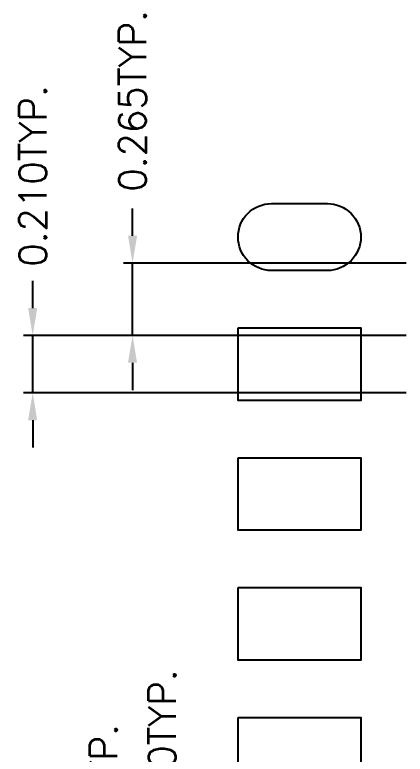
# Model space of a CAD drawing. Header units: millimetres. Extents: x 489.2 to 503.2, y 70.7 to 80.2.
# Drawn here: x 489.399 to 490.544, y 77.789 to 79.954 of the extents above; entities that cross this region are included whole.
import ezdxf

# ---------------------------------------------------------------- set-up
doc = ezdxf.new("R2010")
doc.units = ezdxf.units.MM
doc.header["$LTSCALE"] = 0.5
doc.header["$PDMODE"] = 98
doc.layers.add('DIM', color=3, linetype='Continuous')
doc.styles.add('SIMPLEX', font='simplex.shx')
doc.dimstyles.new('Standard3', dxfattribs={"dimtxt": 0.08, "dimasz": 0.08, "dimexe": 0.027, "dimexo": 0.027, "dimgap": 0.027, "dimtad": 1, "dimdec": 3, "dimlfac": 1.25, "dimrnd": 0.0005, "dimzin": 1, "dimtxsty": 'SIMPLEX', "dimcen": 0.1905, "dimclrd": 256, "dimclre": 256, "dimclrt": 256, "dimazin": 3, "dimtp": 0.03, "dimtm": 0.03, "dimtfac": 0.8, "dimtdec": 3, "dimtmove": 0, "dimatfit": 3, "dimfxl": 0.05, "dimlwd": -1, "dimlwe": -1})

# ---------------------------------------------------------------- blocks, each defined once
blk = doc.blocks.new('*D194')
at = {"layer": 'Defpoints', "color": 0, "ltscale": 0.1, "transparency": 16777216}
for p in [(489.6594, 77.137), (490.0535, 77.137), (490.0535, 76.925)]:
    blk.add_point(p, dxfattribs=at)
at = {"layer": 'DIM', "ltscale": 0.1, "transparency": 16777216}
for p, q in [((489.6594, 77.217), (489.6594, 77.297)), ((490.0265, 77.137), (489.6324, 77.137)), ((489.6594, 76.925), (489.6594, 77.137)), ((490.0265, 76.925), (489.6324, 76.925)), ((489.6594, 76.845), (489.6594, 76.765))]:
    blk.add_line(p, q, dxfattribs=at)
for points in [[(489.6461, 77.217), (489.6728, 77.217), (489.6594, 77.137)], [(489.6461, 76.845), (489.6728, 76.845), (489.6594, 76.925)]]:
    blk.add_solid(points, dxfattribs=at)
at = {"layer": 'DIM', "ltscale": 0.1, "transparency": 16777216, "insert": (489.6594, 77.6117), "char_height": 0.08, "attachment_point": 5, "rotation": 90, "style": 'SIMPLEX'}
blk.add_mtext('\\A1;0.265TYP.', dxfattribs=at)
blk = doc.blocks.new('*D195')
at = {"layer": 'Defpoints', "color": 0, "ltscale": 0.1, "transparency": 16777216}
for p in [(489.8315, 77.305), (490.0535, 77.305), (490.0535, 77.137)]:
    blk.add_point(p, dxfattribs=at)
at = {"layer": 'DIM', "ltscale": 0.1, "transparency": 16777216}
for p, q in [((489.8315, 77.385), (489.8315, 77.465)), ((490.0265, 77.305), (489.8045, 77.305)), ((489.8315, 77.137), (489.8315, 77.305)), ((490.0265, 77.137), (489.8045, 77.137)), ((489.8315, 77.057), (489.8315, 76.977))]:
    blk.add_line(p, q, dxfattribs=at)
for points in [[(489.8182, 77.385), (489.8448, 77.385), (489.8315, 77.305)], [(489.8182, 77.057), (489.8448, 77.057), (489.8315, 77.137)]]:
    blk.add_solid(points, dxfattribs=at)
at = {"layer": 'DIM', "ltscale": 0.1, "transparency": 16777216, "insert": (489.8315, 77.772), "char_height": 0.08, "attachment_point": 5, "rotation": 90, "style": 'SIMPLEX'}
blk.add_mtext('\\A1;0.210TYP.', dxfattribs=at)
blk = doc.blocks.new('*D196')
at = {"layer": 'Defpoints', "color": 0, "ltscale": 0.1, "transparency": 16777216}
for p in [(489.4517, 79.015), (490.5735, 79.015), (490.5735, 78.847)]:
    blk.add_point(p, dxfattribs=at)
at = {"layer": 'DIM', "ltscale": 0.1, "transparency": 16777216}
for p, q in [((489.4517, 79.095), (489.4517, 79.175)), ((490.5465, 79.015), (489.4247, 79.015)), ((489.4517, 78.847), (489.4517, 79.015)), ((490.5465, 78.847), (489.4247, 78.847)), ((489.4517, 78.767), (489.4517, 78.687))]:
    blk.add_line(p, q, dxfattribs=at)
for points in [[(489.4384, 79.095), (489.465, 79.095), (489.4517, 79.015)], [(489.4384, 78.767), (489.465, 78.767), (489.4517, 78.847)]]:
    blk.add_solid(points, dxfattribs=at)
at = {"layer": 'DIM', "ltscale": 0.1, "transparency": 16777216, "insert": (489.4517, 79.482), "char_height": 0.08, "attachment_point": 5, "rotation": 90, "style": 'SIMPLEX'}
blk.add_mtext('\\A1;0.210TYP.', dxfattribs=at)
blk = doc.blocks.new('*D197')
at = {"layer": 'Defpoints', "color": 0, "ltscale": 0.1, "transparency": 16777216}
for p in [(489.7444, 79.227), (490.5735, 79.227), (490.5735, 79.015)]:
    blk.add_point(p, dxfattribs=at)
at = {"layer": 'DIM', "ltscale": 0.1, "transparency": 16777216}
for p, q in [((489.7444, 79.307), (489.7444, 79.387)), ((490.5465, 79.227), (489.7174, 79.227)), ((489.7444, 79.015), (489.7444, 79.227)), ((490.5465, 79.015), (489.7174, 79.015)), ((489.7444, 78.935), (489.7444, 78.855))]:
    blk.add_line(p, q, dxfattribs=at)
for points in [[(489.731, 79.307), (489.7577, 79.307), (489.7444, 79.227)], [(489.731, 78.935), (489.7577, 78.935), (489.7444, 79.015)]]:
    blk.add_solid(points, dxfattribs=at)
at = {"layer": 'DIM', "ltscale": 0.1, "transparency": 16777216, "insert": (489.7444, 79.7017), "char_height": 0.08, "attachment_point": 5, "rotation": 90, "style": 'SIMPLEX'}
blk.add_mtext('\\A1;0.265TYP.', dxfattribs=at)

msp = doc.modelspace()

# ---------------------------------------------------------------- linework, layer by layer
at = {"ltscale": 0.1}
msp.add_lwpolyline([(490.15153, 79.40105), (490.31553, 79.40105, -0.4142136), (490.41353, 79.30305), (490.41353, 79.30305, -0.4142136), (490.31553, 79.20505), (490.15153, 79.20505, -0.4142136), (490.05353, 79.30305), (490.05353, 79.30305, -0.4142136)], format="xyb", close=True, dxfattribs=at)
for points in [[(490.05353, 79.03705), (490.41353, 79.03705), (490.41353, 78.82505), (490.05353, 78.82505)], [(490.05353, 78.65705), (490.41353, 78.65705), (490.41353, 78.44505), (490.05353, 78.44505)], [(490.05353, 78.27705), (490.41353, 78.27705), (490.41353, 78.06505), (490.05353, 78.06505)], [(490.05353, 77.89705), (490.41353, 77.89705), (490.41353, 77.68505), (490.05353, 77.68505)]]:
    msp.add_lwpolyline(points, close=True, dxfattribs=at)

# ---------------------------------------------------------------- dimensions: what is measured, and where the dimension line sits
at = {"layer": 'DIM', "ltscale": 0.1}
for base, p1, p2, picture, middle in [((489.74436, 79.22705), (490.57353, 79.01505), (490.57353, 79.22705), '*D197', (489.74436, 79.70166)), ((489.45169, 79.01505), (490.57353, 78.84705), (490.57353, 79.01505), '*D196', (489.45169, 79.48205)), ((489.83151, 77.30505), (490.05353, 77.13705), (490.05353, 77.30505), '*D195', (489.83151, 77.77205)), ((489.65945, 77.13705), (490.05353, 76.92505), (490.05353, 77.13705), '*D194', (489.65945, 77.61166))]:
    dim = msp.add_linear_dim(base=base, p1=p1, p2=p2, angle=90, text='<>TYP.', dimstyle='Standard3', dxfattribs=at)
    dim.commit()
    dim.dimension.update_dxf_attribs({"geometry": picture, "text_midpoint": middle})

doc.saveas('drawing.dxf')
